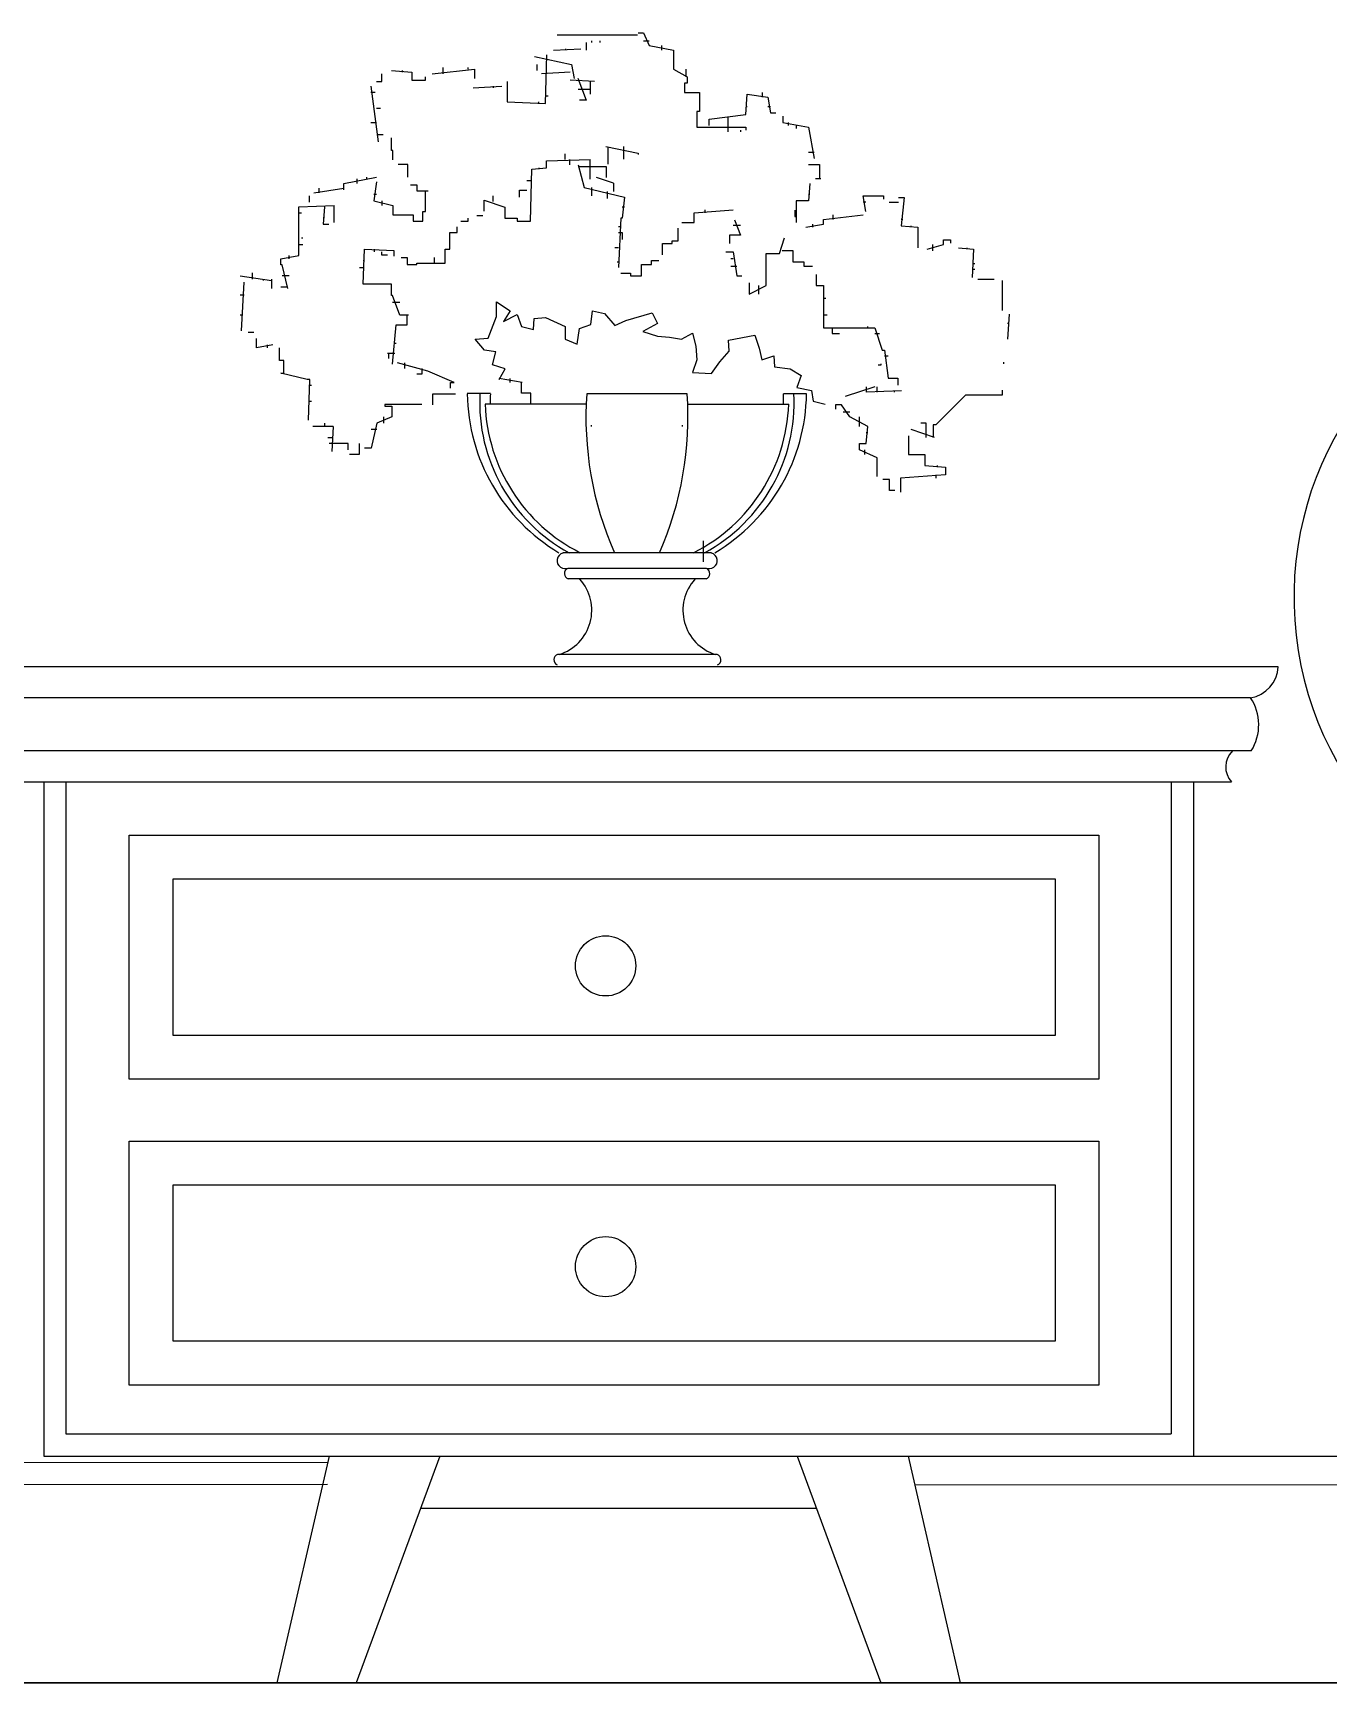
# Model space of a CAD drawing. Header units: inches. Extents: x 3 to 45, y 10.7 to 35.5.
# Drawn here: x 12.136 to 12.728, y 28.993 to 29.747 of the extents above; entities that cross this region are included whole.
import ezdxf

# ---------------------------------------------------------------- set-up
doc = ezdxf.new("R2010")
doc.units = ezdxf.units.IN
doc.header["$MEASUREMENT"] = 0
for name, color, linetype in [('02', 2, 'Continuous'), ('1', 1, 'Continuous'), ('4', 4, 'Continuous')]:
    doc.layers.add(name, color=color, linetype=linetype)

msp = doc.modelspace()

# ---------------------------------------------------------------- linework, layer by layer
at = {"layer": '02'}
msp.add_line((11.37263, 28.99262), (16.67263, 28.99262), dxfattribs=at)
at = {"layer": '1'}
for p, q in [((12.41185, 29.74608), (12.37516, 29.74608)), ((12.41223, 29.747), (12.41472, 29.747)), ((12.41472, 29.747), (12.41722, 29.74126)), ((12.37358, 29.73911), (12.38605, 29.73983)), ((12.37919, 29.73911), (12.37919, 29.73983)), ((12.38854, 29.73911), (12.38854, 29.7427)), ((12.39103, 29.7427), (12.39103, 29.74341)), ((12.39477, 29.74341), (12.39477, 29.7427)), ((12.41472, 29.74341), (12.41722, 29.74341)), ((12.41722, 29.74126), (12.42844, 29.73911)), ((12.42283, 29.74126), (12.42283, 29.73911)), ((12.42844, 29.73911), (12.42844, 29.73052)), ((12.3181, 29.72837), (12.33742, 29.73052)), ((12.32309, 29.72837), (12.32309, 29.73123)), ((12.33431, 29.73123), (12.33431, 29.73052)), ((12.33742, 29.73052), (12.33742, 29.72622)), ((12.36485, 29.73625), (12.38168, 29.73267)), ((12.3661, 29.7298), (12.3661, 29.73267)), ((12.36984, 29.71475), (12.37046, 29.73696)), ((12.38168, 29.73267), (12.38293, 29.72622)), ((12.42844, 29.73052), (12.43467, 29.72693)), ((12.43405, 29.73052), (12.43405, 29.72693)), ((12.29005, 29.72263), (12.29329, 29.69726)), ((12.29254, 29.72478), (12.29503, 29.72478)), ((12.29503, 29.72478), (12.29503, 29.72837)), ((12.2994, 29.7298), (12.30875, 29.72908)), ((12.30439, 29.7298), (12.30439, 29.72908)), ((12.30875, 29.72908), (12.30875, 29.7255)), ((12.30875, 29.7255), (12.31498, 29.7255)), ((12.31498, 29.7255), (12.31498, 29.72693)), ((12.3368, 29.72192), (12.34989, 29.72263)), ((12.34615, 29.72192), (12.34615, 29.72263)), ((12.35239, 29.72478), (12.35239, 29.71547)), ((12.38106, 29.72908), (12.36797, 29.72837)), ((12.39228, 29.72478), (12.38106, 29.7255)), ((12.38854, 29.71619), (12.3848, 29.72622)), ((12.39041, 29.71905), (12.39041, 29.72478)), ((12.43342, 29.72407), (12.43342, 29.71977)), ((12.43467, 29.72407), (12.43342, 29.72407)), ((12.43467, 29.72693), (12.43467, 29.72407)), ((12.29192, 29.71977), (12.29005, 29.71977)), ((12.35239, 29.71547), (12.36984, 29.71475)), ((12.36672, 29.71547), (12.36672, 29.71475)), ((12.36984, 29.71834), (12.37109, 29.71834)), ((12.3848, 29.72126), (12.39041, 29.72126)), ((12.38542, 29.71646), (12.38854, 29.71646)), ((12.43342, 29.71977), (12.44028, 29.71977)), ((12.44028, 29.71977), (12.44028, 29.71117)), ((12.46148, 29.70974), (12.4621, 29.71905)), ((12.4621, 29.71905), (12.47145, 29.71762)), ((12.46896, 29.71977), (12.46896, 29.71762)), ((12.47145, 29.71762), (12.4727, 29.71045)), ((12.29254, 29.7126), (12.29441, 29.7126)), ((12.43903, 29.71117), (12.43903, 29.704)), ((12.44028, 29.71117), (12.43903, 29.71117)), ((12.44465, 29.70759), (12.46148, 29.70974)), ((12.44465, 29.70472), (12.44465, 29.70759)), ((12.45337, 29.70186), (12.45337, 29.7083)), ((12.46148, 29.71332), (12.4621, 29.71332)), ((12.47145, 29.71332), (12.4727, 29.71332)), ((12.4727, 29.71045), (12.47519, 29.71045)), ((12.47831, 29.70902), (12.47831, 29.70615)), ((12.29005, 29.70615), (12.29254, 29.70615)), ((12.29566, 29.70042), (12.29316, 29.70042)), ((12.43903, 29.704), (12.46148, 29.704)), ((12.45898, 29.70257), (12.45898, 29.70186)), ((12.46148, 29.704), (12.46148, 29.70257)), ((12.47831, 29.70615), (12.49015, 29.704)), ((12.4808, 29.70615), (12.4808, 29.70472)), ((12.48454, 29.70472), (12.48454, 29.70329)), ((12.49015, 29.704), (12.49265, 29.68967)), ((12.2994, 29.69326), (12.2994, 29.69899)), ((12.30002, 29.69326), (12.2994, 29.69326)), ((12.30002, 29.68896), (12.30002, 29.69326)), ((12.3974, 29.69506), (12.41223, 29.69211)), ((12.39852, 29.68709), (12.39852, 29.69497)), ((12.40551, 29.69506), (12.40551, 29.68933)), ((12.49015, 29.69254), (12.49265, 29.69254)), ((12.30688, 29.68681), (12.30252, 29.68681)), ((12.30688, 29.68108), (12.30688, 29.68681)), ((12.36356, 29.68473), (12.37026, 29.68538)), ((12.36691, 29.68473), (12.36691, 29.68538)), ((12.37026, 29.68858), (12.39035, 29.68922)), ((12.37026, 29.68538), (12.37026, 29.68858)), ((12.37863, 29.69179), (12.37863, 29.68922)), ((12.38086, 29.68922), (12.38086, 29.68666)), ((12.38477, 29.68666), (12.38756, 29.67639)), ((12.38477, 29.68602), (12.39761, 29.68602)), ((12.39035, 29.68024), (12.39035, 29.68922)), ((12.39761, 29.68602), (12.39761, 29.68088)), ((12.41223, 29.69211), (12.41223, 29.69139)), ((12.49015, 29.68681), (12.49514, 29.68681)), ((12.49514, 29.68681), (12.49514, 29.68036)), ((12.27758, 29.67821), (12.29254, 29.68108)), ((12.27758, 29.67534), (12.27758, 29.67821)), ((12.28381, 29.67821), (12.28381, 29.68036)), ((12.28818, 29.68036), (12.28818, 29.68108)), ((12.29254, 29.67893), (12.29129, 29.67033)), ((12.31124, 29.67749), (12.30813, 29.67749)), ((12.31124, 29.67463), (12.31124, 29.67749)), ((12.36132, 29.6796), (12.36356, 29.6796)), ((12.363, 29.66099), (12.36356, 29.68473)), ((12.40096, 29.67832), (12.39314, 29.68088)), ((12.40096, 29.67832), (12.40096, 29.67447)), ((12.49078, 29.67821), (12.49015, 29.67033)), ((12.49576, 29.68036), (12.49327, 29.68036)), ((12.262, 29.66961), (12.262, 29.67248)), ((12.26387, 29.67391), (12.27758, 29.67606)), ((12.26636, 29.67391), (12.26636, 29.67606)), ((12.29254, 29.67319), (12.29129, 29.67319)), ((12.29129, 29.67033), (12.30002, 29.66818)), ((12.29503, 29.67033), (12.29503, 29.66818)), ((12.31623, 29.67463), (12.31124, 29.67463)), ((12.31498, 29.66531), (12.31498, 29.67463)), ((12.34179, 29.67062), (12.35128, 29.66741)), ((12.34179, 29.66549), (12.34179, 29.67062)), ((12.3457, 29.67254), (12.3457, 29.66998)), ((12.35798, 29.67511), (12.36132, 29.67511)), ((12.35798, 29.6719), (12.35798, 29.67511)), ((12.38756, 29.67639), (12.40598, 29.6719)), ((12.39091, 29.67639), (12.39091, 29.67254)), ((12.39816, 29.67126), (12.39816, 29.67447)), ((12.40598, 29.6719), (12.40486, 29.66228)), ((12.48454, 29.67033), (12.48454, 29.6603)), ((12.49015, 29.67033), (12.48454, 29.67033)), ((12.49078, 29.67319), (12.49015, 29.67319)), ((12.51509, 29.67248), (12.52444, 29.67248)), ((12.51633, 29.66531), (12.51509, 29.67248)), ((12.52444, 29.67248), (12.52444, 29.67104)), ((12.53129, 29.67176), (12.53379, 29.67176)), ((12.53379, 29.67176), (12.53254, 29.65886)), ((12.25701, 29.66746), (12.27322, 29.66818)), ((12.25701, 29.64525), (12.25701, 29.66746)), ((12.25826, 29.6646), (12.25701, 29.6646)), ((12.26885, 29.66746), (12.26823, 29.65958)), ((12.26885, 29.66245), (12.26823, 29.66245)), ((12.27322, 29.6603), (12.27322, 29.66818)), ((12.30002, 29.66818), (12.30002, 29.66388)), ((12.30002, 29.66388), (12.30937, 29.66388)), ((12.30937, 29.66388), (12.30937, 29.66101)), ((12.31374, 29.66531), (12.31498, 29.66531)), ((12.31374, 29.66101), (12.31374, 29.66531)), ((12.33453, 29.66099), (12.33453, 29.66228)), ((12.33844, 29.66356), (12.34123, 29.66356)), ((12.35128, 29.66741), (12.35128, 29.66228)), ((12.35128, 29.66228), (12.35686, 29.66228)), ((12.35686, 29.66228), (12.35686, 29.66099)), ((12.4043, 29.66228), (12.40319, 29.63982)), ((12.40486, 29.66228), (12.4043, 29.66228)), ((12.40598, 29.66741), (12.40486, 29.66741)), ((12.4378, 29.66484), (12.45566, 29.66613)), ((12.4378, 29.66035), (12.4378, 29.66484)), ((12.44282, 29.66484), (12.44282, 29.66613)), ((12.48392, 29.66603), (12.48392, 29.66316)), ((12.48392, 29.66316), (12.48454, 29.66316)), ((12.49701, 29.66173), (12.51509, 29.66388)), ((12.50137, 29.66173), (12.50137, 29.66388)), ((12.51633, 29.66961), (12.51509, 29.66961)), ((12.52693, 29.66961), (12.53129, 29.66961)), ((12.26823, 29.65958), (12.27072, 29.65958)), ((12.30937, 29.66101), (12.31374, 29.66101)), ((12.32616, 29.65586), (12.32951, 29.65586)), ((12.32616, 29.64816), (12.32616, 29.65586)), ((12.32951, 29.65586), (12.32951, 29.65843)), ((12.33118, 29.66099), (12.33453, 29.66099)), ((12.35686, 29.66099), (12.363, 29.66099)), ((12.4043, 29.65843), (12.40319, 29.65843)), ((12.40319, 29.65586), (12.40486, 29.65586)), ((12.40486, 29.65586), (12.40486, 29.65265)), ((12.43054, 29.65201), (12.43054, 29.65779)), ((12.43221, 29.66035), (12.4378, 29.66035)), ((12.45566, 29.65907), (12.45901, 29.65907)), ((12.45622, 29.66164), (12.45901, 29.65458)), ((12.4889, 29.65815), (12.49701, 29.65958)), ((12.49202, 29.65815), (12.49202, 29.65958)), ((12.49701, 29.65958), (12.49701, 29.66173)), ((12.53316, 29.66173), (12.53254, 29.66173)), ((12.53254, 29.65886), (12.54002, 29.65815)), ((12.5369, 29.65886), (12.5369, 29.65815)), ((12.54002, 29.65815), (12.54002, 29.64883)), ((12.25701, 29.65027), (12.25888, 29.65027)), ((12.25888, 29.65313), (12.25826, 29.65313)), ((12.28653, 29.63212), (12.28709, 29.64816)), ((12.28709, 29.64816), (12.30048, 29.64752)), ((12.29155, 29.64816), (12.29155, 29.64688)), ((12.30048, 29.64752), (12.30048, 29.64495)), ((12.32393, 29.64175), (12.32393, 29.64816)), ((12.32393, 29.64816), (12.32616, 29.64816)), ((12.40319, 29.6488), (12.40151, 29.6488)), ((12.42328, 29.65073), (12.42775, 29.65073)), ((12.42328, 29.6456), (12.42328, 29.65073)), ((12.42775, 29.65201), (12.43054, 29.65201)), ((12.42775, 29.65073), (12.42775, 29.65201)), ((12.45398, 29.65458), (12.45398, 29.65073)), ((12.45901, 29.65458), (12.45398, 29.65458)), ((12.47687, 29.64624), (12.4791, 29.6533)), ((12.47799, 29.64752), (12.48301, 29.64752)), ((12.48301, 29.64752), (12.48301, 29.64239)), ((12.54439, 29.64812), (12.55187, 29.65027)), ((12.54688, 29.6474), (12.54688, 29.65027)), ((12.55187, 29.65242), (12.55498, 29.65242)), ((12.55187, 29.65027), (12.55187, 29.65242)), ((12.55498, 29.65242), (12.55498, 29.65098)), ((12.55872, 29.64883), (12.56558, 29.64812)), ((12.56246, 29.64883), (12.56246, 29.64812)), ((12.56558, 29.64812), (12.56496, 29.63522)), ((12.2489, 29.64382), (12.25701, 29.64525)), ((12.2489, 29.64095), (12.2489, 29.64382)), ((12.24953, 29.64095), (12.2489, 29.64095)), ((12.25202, 29.6302), (12.24953, 29.64095)), ((12.25264, 29.64382), (12.25264, 29.64525)), ((12.28485, 29.63982), (12.28653, 29.63982)), ((12.28653, 29.64303), (12.28709, 29.64303)), ((12.2949, 29.64688), (12.2949, 29.6456)), ((12.2949, 29.6456), (12.29769, 29.6456)), ((12.30383, 29.64431), (12.30662, 29.64431)), ((12.30662, 29.64431), (12.30662, 29.64111)), ((12.30662, 29.64111), (12.31109, 29.64111)), ((12.31109, 29.64175), (12.32393, 29.64175)), ((12.31109, 29.64111), (12.31109, 29.64175)), ((12.3189, 29.64431), (12.3189, 29.64175)), ((12.40263, 29.64239), (12.40319, 29.64239)), ((12.41379, 29.63597), (12.41379, 29.64111)), ((12.41379, 29.64111), (12.41826, 29.64111)), ((12.41826, 29.64303), (12.42161, 29.64303)), ((12.41826, 29.64111), (12.41826, 29.64303)), ((12.45231, 29.64688), (12.45566, 29.64688)), ((12.45566, 29.64367), (12.45454, 29.64367)), ((12.45454, 29.64046), (12.45733, 29.64046)), ((12.45566, 29.64688), (12.45733, 29.63597)), ((12.47073, 29.63148), (12.47073, 29.64624)), ((12.47073, 29.64624), (12.47687, 29.64624)), ((12.48301, 29.64239), (12.48803, 29.64239)), ((12.48803, 29.64239), (12.48803, 29.64046)), ((12.48803, 29.64046), (12.49194, 29.64046)), ((12.56558, 29.64167), (12.5662, 29.64167)), ((12.2302, 29.63594), (12.24454, 29.63379)), ((12.23083, 29.61086), (12.23207, 29.63307)), ((12.23581, 29.63737), (12.23581, 29.6345)), ((12.2408, 29.6345), (12.2408, 29.63379)), ((12.24454, 29.6345), (12.24454, 29.6302)), ((12.25264, 29.63594), (12.24953, 29.63594)), ((12.29937, 29.63212), (12.28653, 29.63212)), ((12.29937, 29.62699), (12.29937, 29.63212)), ((12.4043, 29.63726), (12.40877, 29.63726)), ((12.40877, 29.63726), (12.40877, 29.63597)), ((12.40877, 29.63597), (12.41379, 29.63597)), ((12.45733, 29.63597), (12.45957, 29.63597)), ((12.46291, 29.63276), (12.46291, 29.62763)), ((12.49361, 29.63661), (12.49361, 29.63148)), ((12.5662, 29.6388), (12.56496, 29.6388)), ((12.56745, 29.6345), (12.57493, 29.6345)), ((12.57867, 29.63379), (12.57867, 29.62017)), ((12.2302, 29.62734), (12.23207, 29.62734)), ((12.2489, 29.63092), (12.25202, 29.63092)), ((12.29992, 29.62699), (12.29937, 29.62699)), ((12.30327, 29.61801), (12.29992, 29.62699)), ((12.46291, 29.62763), (12.47073, 29.63148)), ((12.46738, 29.62763), (12.46738, 29.63148)), ((12.49361, 29.63148), (12.49696, 29.63148)), ((12.49696, 29.63148), (12.49696, 29.61223)), ((12.49696, 29.62571), (12.49808, 29.62571)), ((12.23083, 29.61802), (12.2302, 29.61802)), ((12.30327, 29.62378), (12.29992, 29.62378)), ((12.30718, 29.61801), (12.30327, 29.61801)), ((12.30662, 29.61352), (12.30662, 29.61801)), ((12.34359, 29.60745), (12.3475, 29.61734)), ((12.3475, 29.62408), (12.35376, 29.62003)), ((12.3475, 29.61734), (12.3475, 29.62408)), ((12.35376, 29.62003), (12.35063, 29.61509)), ((12.35063, 29.61509), (12.35689, 29.61824)), ((12.35689, 29.61824), (12.35885, 29.61284)), ((12.39053, 29.61374), (12.39131, 29.62003)), ((12.39131, 29.62003), (12.39679, 29.61868)), ((12.39679, 29.61868), (12.40148, 29.61329)), ((12.40656, 29.61554), (12.41869, 29.61913)), ((12.41869, 29.61913), (12.42104, 29.61419)), ((12.49864, 29.61801), (12.49696, 29.61801)), ((12.58179, 29.61848), (12.58116, 29.60702)), ((12.23644, 29.61014), (12.23394, 29.61014)), ((12.29992, 29.59555), (12.3016, 29.61352)), ((12.3016, 29.61352), (12.30662, 29.61352)), ((12.35885, 29.61284), (12.36432, 29.61149)), ((12.36432, 29.61149), (12.36471, 29.61644)), ((12.36471, 29.61644), (12.3698, 29.61689)), ((12.3698, 29.61689), (12.37879, 29.61284)), ((12.37879, 29.61284), (12.37879, 29.607)), ((12.38427, 29.60475), (12.38544, 29.61194)), ((12.38544, 29.61194), (12.39053, 29.61374)), ((12.40148, 29.61329), (12.40656, 29.61554)), ((12.42104, 29.61419), (12.41439, 29.61059)), ((12.41439, 29.61059), (12.42104, 29.60834)), ((12.43199, 29.607), (12.43707, 29.60969)), ((12.43707, 29.60969), (12.43864, 29.60385)), ((12.49696, 29.61223), (12.52041, 29.61223)), ((12.50087, 29.61223), (12.50087, 29.60967)), ((12.50087, 29.60967), (12.50422, 29.60967)), ((12.51706, 29.61288), (12.51706, 29.61223)), ((12.52041, 29.61223), (12.52376, 29.60197)), ((12.52041, 29.60967), (12.52264, 29.60967)), ((12.58179, 29.61419), (12.58116, 29.61419)), ((12.23768, 29.60298), (12.23768, 29.60727)), ((12.24516, 29.60441), (12.23768, 29.60298)), ((12.24267, 29.60441), (12.24267, 29.60298)), ((12.24828, 29.59724), (12.24828, 29.60298)), ((12.30104, 29.60518), (12.3016, 29.60518)), ((12.33772, 29.607), (12.34359, 29.60745)), ((12.34203, 29.60205), (12.33772, 29.607)), ((12.34711, 29.60115), (12.34203, 29.60205)), ((12.37879, 29.607), (12.38427, 29.60475)), ((12.42104, 29.60834), (12.42651, 29.60789)), ((12.42651, 29.60789), (12.43199, 29.607)), ((12.43864, 29.60385), (12.43903, 29.59755)), ((12.4535, 29.60655), (12.46563, 29.60879)), ((12.45389, 29.6016), (12.4535, 29.60655)), ((12.46563, 29.60879), (12.46758, 29.60295)), ((12.46758, 29.60295), (12.46876, 29.59755)), ((12.52376, 29.60197), (12.52487, 29.60197)), ((12.52487, 29.60197), (12.52655, 29.58914)), ((12.25015, 29.59724), (12.24828, 29.59724)), ((12.25015, 29.59151), (12.25015, 29.59724)), ((12.29769, 29.60069), (12.30104, 29.60069)), ((12.29825, 29.59812), (12.29825, 29.60069)), ((12.31611, 29.59234), (12.30216, 29.59619)), ((12.30551, 29.59363), (12.30551, 29.59619)), ((12.34555, 29.59531), (12.34711, 29.60115)), ((12.35141, 29.59351), (12.34555, 29.59531)), ((12.43903, 29.59755), (12.43707, 29.59171)), ((12.44568, 29.59126), (12.44959, 29.59666)), ((12.44959, 29.59666), (12.45389, 29.6016)), ((12.46876, 29.59755), (12.47423, 29.59935)), ((12.47423, 29.59935), (12.47462, 29.59441)), ((12.47462, 29.59441), (12.48166, 29.59351)), ((12.52319, 29.59509), (12.52194, 29.59509)), ((12.52319, 29.59581), (12.52319, 29.59509)), ((12.52487, 29.5994), (12.52655, 29.5994)), ((12.57929, 29.59653), (12.57929, 29.59581)), ((12.26092, 29.58864), (12.2489, 29.59151)), ((12.2489, 29.59151), (12.25015, 29.59151)), ((12.26216, 29.58864), (12.26092, 29.58864)), ((12.26154, 29.57002), (12.26216, 29.58864)), ((12.31332, 29.59106), (12.31109, 29.59106)), ((12.31332, 29.59363), (12.31332, 29.59106)), ((12.32812, 29.58721), (12.31611, 29.59234)), ((12.32645, 29.58465), (12.32645, 29.58721)), ((12.32645, 29.58721), (12.32812, 29.58721)), ((12.34868, 29.58856), (12.35141, 29.59351)), ((12.34868, 29.58901), (12.34868, 29.58856)), ((12.35924, 29.58721), (12.34868, 29.58901)), ((12.35376, 29.58721), (12.35376, 29.58901)), ((12.35885, 29.58227), (12.35885, 29.58721)), ((12.43707, 29.59171), (12.44568, 29.59126)), ((12.48166, 29.59351), (12.48675, 29.59036)), ((12.48675, 29.59036), (12.48479, 29.58497)), ((12.52655, 29.58914), (12.53101, 29.58914)), ((12.53101, 29.58914), (12.53101, 29.58593)), ((12.26279, 29.58578), (12.26216, 29.58578)), ((12.31834, 29.58208), (12.32868, 29.58208)), ((12.31834, 29.57695), (12.31834, 29.58208)), ((12.34469, 29.5821), (12.3341, 29.5821)), ((12.36315, 29.58227), (12.35885, 29.58227)), ((12.36315, 29.57732), (12.36315, 29.58227)), ((12.38871, 29.5821), (12.4346, 29.5821)), ((12.47861, 29.5821), (12.4892, 29.5821)), ((12.48479, 29.58497), (12.49144, 29.58362)), ((12.49144, 29.58362), (12.49222, 29.57867)), ((12.52041, 29.58529), (12.5069, 29.5808)), ((12.5165, 29.58529), (12.5165, 29.58272)), ((12.53269, 29.58336), (12.5165, 29.58272)), ((12.52152, 29.58272), (12.52152, 29.58529)), ((12.52934, 29.58336), (12.52934, 29.58272)), ((12.56184, 29.58148), (12.54833, 29.56787)), ((12.57867, 29.58148), (12.56184, 29.58148)), ((12.57867, 29.58363), (12.57867, 29.58148)), ((12.26154, 29.57861), (12.26279, 29.57861)), ((12.31328, 29.57718), (12.29645, 29.57718)), ((12.29645, 29.57718), (12.29645, 29.57646)), ((12.29645, 29.57646), (12.29957, 29.57646)), ((12.29957, 29.57646), (12.29957, 29.57145)), ((12.38837, 29.5773), (12.34223, 29.5773)), ((12.43493, 29.5773), (12.48108, 29.5773)), ((12.49222, 29.57867), (12.4977, 29.57732)), ((12.50522, 29.57695), (12.50243, 29.57695)), ((12.50243, 29.57695), (12.50243, 29.57502)), ((12.50905, 29.57145), (12.50522, 29.57695)), ((12.50905, 29.5736), (12.50594, 29.5736)), ((12.27276, 29.56715), (12.26341, 29.56715)), ((12.26902, 29.56715), (12.26902, 29.56858)), ((12.27276, 29.56715), (12.27214, 29.55568)), ((12.29271, 29.56858), (12.29021, 29.55712)), ((12.29271, 29.56572), (12.29021, 29.56572)), ((12.29957, 29.57145), (12.29271, 29.56858)), ((12.29582, 29.57145), (12.29582, 29.56858)), ((12.51716, 29.56715), (12.50905, 29.57145)), ((12.51342, 29.56715), (12.51342, 29.57145)), ((12.51654, 29.55927), (12.51716, 29.56715)), ((12.51654, 29.56428), (12.51716, 29.56428)), ((12.5477, 29.56213), (12.53711, 29.56572)), ((12.54396, 29.56858), (12.54147, 29.56858)), ((12.54396, 29.56213), (12.54396, 29.56858)), ((12.54833, 29.56787), (12.54708, 29.56787)), ((12.54708, 29.56787), (12.54708, 29.56213)), ((12.27027, 29.56213), (12.27276, 29.56213)), ((12.27962, 29.55927), (12.27089, 29.55927)), ((12.27962, 29.5564), (12.27962, 29.55927)), ((12.2846, 29.55927), (12.2846, 29.55425)), ((12.29021, 29.55712), (12.2871, 29.55712)), ((12.51342, 29.5564), (12.51342, 29.55927)), ((12.51342, 29.55927), (12.51654, 29.55927)), ((12.53586, 29.56285), (12.53586, 29.55425)), ((12.2846, 29.55425), (12.28024, 29.55425)), ((12.52152, 29.55282), (12.51342, 29.5564)), ((12.51591, 29.55425), (12.51591, 29.5564)), ((12.52152, 29.54422), (12.52152, 29.55282)), ((12.53586, 29.55425), (12.54334, 29.55425)), ((12.54334, 29.55425), (12.54334, 29.54924)), ((12.54334, 29.54924), (12.55269, 29.54852)), ((12.54895, 29.54924), (12.54895, 29.54852)), ((12.52713, 29.54279), (12.52402, 29.54279)), ((12.52713, 29.53777), (12.52713, 29.54279)), ((12.55269, 29.54494), (12.53212, 29.5435)), ((12.53212, 29.5435), (12.53212, 29.53706)), ((12.54833, 29.54494), (12.54833, 29.5435)), ((12.55269, 29.54852), (12.55269, 29.54494)), ((12.52963, 29.53777), (12.52713, 29.53777)), ((12.44209, 29.50526), (12.44209, 29.51486)), ((12.44576, 29.50938), (12.37775, 29.50938)), ((12.4435, 29.50218), (12.38, 29.50218)), ((12.44326, 29.49738), (12.38025, 29.49738)), ((12.44831, 29.46288), (12.3754, 29.46288)), ((12.7049, 29.45726), (12.10494, 29.45726)), ((12.69219, 29.44307), (12.11765, 29.44307)), ((12.69249, 29.41874), (12.11739, 29.41874)), ((12.68349, 29.40455), (12.12623, 29.40455)), ((12.14045, 29.40455), (12.14045, 29.09639)), ((12.15059, 29.40455), (12.15059, 29.10653)), ((12.65597, 29.40455), (12.65597, 29.10653)), ((12.66612, 29.40455), (12.66612, 29.09639)), ((12.17957, 29.26872), (12.17957, 29.38022)), ((12.17957, 29.38022), (12.6229, 29.38022)), ((12.6229, 29.38022), (12.6229, 29.26872)), ((12.19957, 29.28872), (12.19957, 29.36022)), ((12.19957, 29.36022), (12.6029, 29.36022)), ((12.6029, 29.36022), (12.6029, 29.28872)), ((12.6029, 29.28872), (12.19957, 29.28872)), ((12.6229, 29.26872), (12.17957, 29.26872)), ((12.17957, 29.12883), (12.17957, 29.24033)), ((12.17957, 29.24033), (12.6229, 29.24033)), ((12.6229, 29.24033), (12.6229, 29.12883)), ((12.19957, 29.14883), (12.19957, 29.22033)), ((12.19957, 29.22033), (12.6029, 29.22033)), ((12.6029, 29.22033), (12.6029, 29.14883)), ((12.6029, 29.14883), (12.19957, 29.14883)), ((12.6229, 29.12883), (12.17957, 29.12883)), ((12.15059, 29.10653), (12.65597, 29.10653)), ((11.91887, 29.09319), (12.27022, 29.09356)), ((12.14045, 29.09639), (12.80138, 29.09639)), ((12.27087, 29.09639), (12.24708, 28.99262)), ((12.3216, 29.09639), (12.28333, 28.99262)), ((12.48497, 29.09639), (12.52324, 28.99262)), ((12.53569, 29.09639), (12.55948, 28.99262)), ((11.91888, 29.08319), (12.27023, 29.08356)), ((12.53871, 29.08322), (12.80183, 29.08349)), ((12.31283, 29.07262), (12.49373, 29.07262))]:
    msp.add_line(p, q, dxfattribs=at)
for centre in [(12.39734, 29.32049), (12.39734, 29.18295)]:
    msp.add_circle(centre, 0.01377, dxfattribs=at)
for centre, radius, start, end in [((12.41987, 29.58307), 0.08577, 180.65418, 239.23568), ((12.41786, 29.57805), 0.07808, 177.02717, 241.57617), ((12.3788, 29.57924), 0.03423, 175.20943, 183.25091), ((12.54193, 29.5713), 0.1536, 175.97044, 203.7767), ((12.28138, 29.5713), 0.1536, 336.2233, 4.02956), ((12.40544, 29.57805), 0.07808, 298.42383, 2.97283), ((12.40344, 29.58307), 0.08577, 300.76432, 359.34582), ((12.4445, 29.57924), 0.03423, 356.74909, 4.79057), ((12.42153, 29.58021), 0.07936, 182.10241, 243.19365), ((12.40177, 29.58021), 0.07936, 296.80635, 357.89759), ((12.24591, 29.56775), 0.14505, 359.73848, 359.97683), ((12.5774, 29.56775), 0.14505, 180.02317, 180.26152), ((12.37875, 29.50574), 0.00363, 89.90735, 282.90294), ((12.44476, 29.50574), 0.00363, 257.09706, 90.09265), ((12.36991, 29.48304), 0.02111, 287.31346, 42.28682), ((12.38112, 29.49983), 0.0026, 113.96732, 250.54405), ((12.4538, 29.48304), 0.02111, 137.71318, 252.68654), ((12.44239, 29.49983), 0.0026, 289.45595, 66.03268), ((12.37627, 29.46043), 0.0026, 109.45595, 246.03268), ((12.44744, 29.46043), 0.0026, 293.96732, 70.54405), ((12.68977, 29.45802), 0.01515, 279.18268, 357.12114), ((12.67354, 29.43062), 0.02242, 328.03158, 33.74628), ((12.69115, 29.41144), 0.01029, 134.80607, 222.00773)]:
    msp.add_arc(centre, radius, start, end, dxfattribs=at)
msp.add_ellipse((12.84544, 29.48887), major_axis=(0, 0.14356), ratio=0.928889, start_param=0.252406, end_param=3.227199, dxfattribs=at)
at = {"layer": '4'}
msp.add_line((23.65113, 28.99262), (3.32492, 28.99262), dxfattribs=at)

doc.saveas('drawing.dxf')
